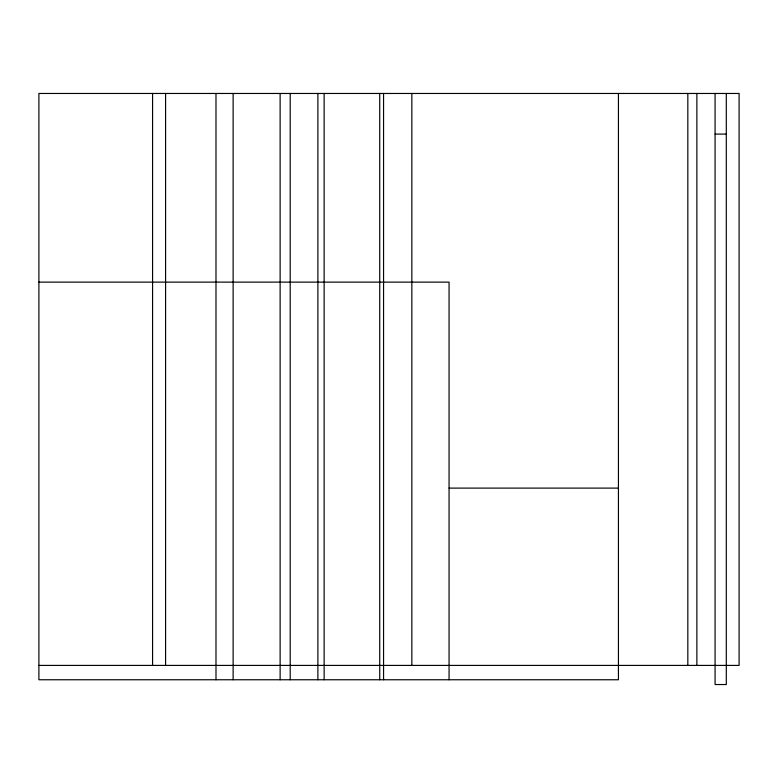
<?xml version="1.0" encoding="UTF-8"?>
<svg xmlns="http://www.w3.org/2000/svg" width="778" height="778" viewBox="0 0 778 778"><rect width="100%" height="100%" fill="white"/><g stroke="black" fill="none" stroke-linecap="round" stroke-linejoin="round"><path stroke-width="1.17" d="M715.079 134.088L726.302 134.088M38.9 282.122L449.062 282.122L449.062 679.758M449.062 488.107L618.432 488.107M38.9 665.414L739.1 665.414L739.1 93.467L38.9 93.467L38.9 679.758L618.432 679.758L618.432 93.467M726.302 93.467L726.302 684.533L715.079 684.533L715.079 93.467M696.874 93.467L696.874 665.414M687.83 93.467L687.83 665.414M411.844 93.467L411.844 665.414M383.564 93.467L383.564 679.758M379.732 93.467L379.732 679.758M324.134 93.467L324.134 679.758M317.891 93.467L317.891 679.758M290.204 93.467L290.204 679.758M280.129 93.467L280.129 679.758M233.128 93.467L233.128 679.758M215.992 93.467L215.992 679.758M165.588 93.467L165.588 665.414M152.576 93.467L152.576 665.414"/></g></svg>
